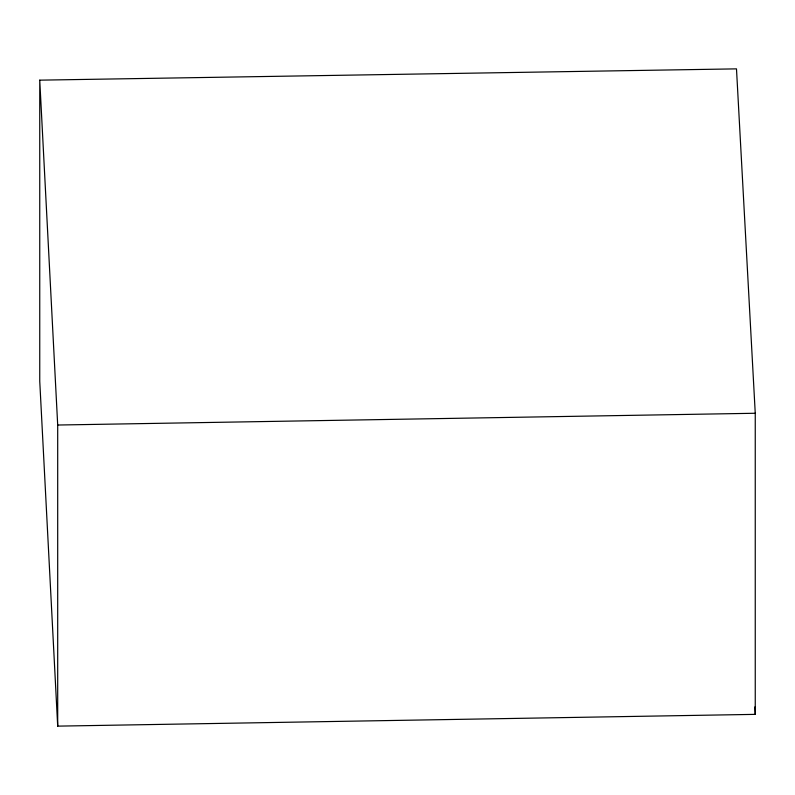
<?xml version="1.0" encoding="UTF-8"?>
<svg xmlns="http://www.w3.org/2000/svg" width="795" height="795" viewBox="0 0 795 795"><rect width="100%" height="100%" fill="white"/><g stroke="black" fill="none" stroke-linecap="round" stroke-linejoin="round"><path stroke-width="1.19" d="M39.75 80.156L736.488 68.867L755.25 413.261L755.25 714.367L57.697 726.133L39.75 381.272L39.75 80.156L57.697 425.027L57.697 726.133M57.697 425.027L755.25 413.261M754.843 706.934L755.25 714.367"/></g></svg>
